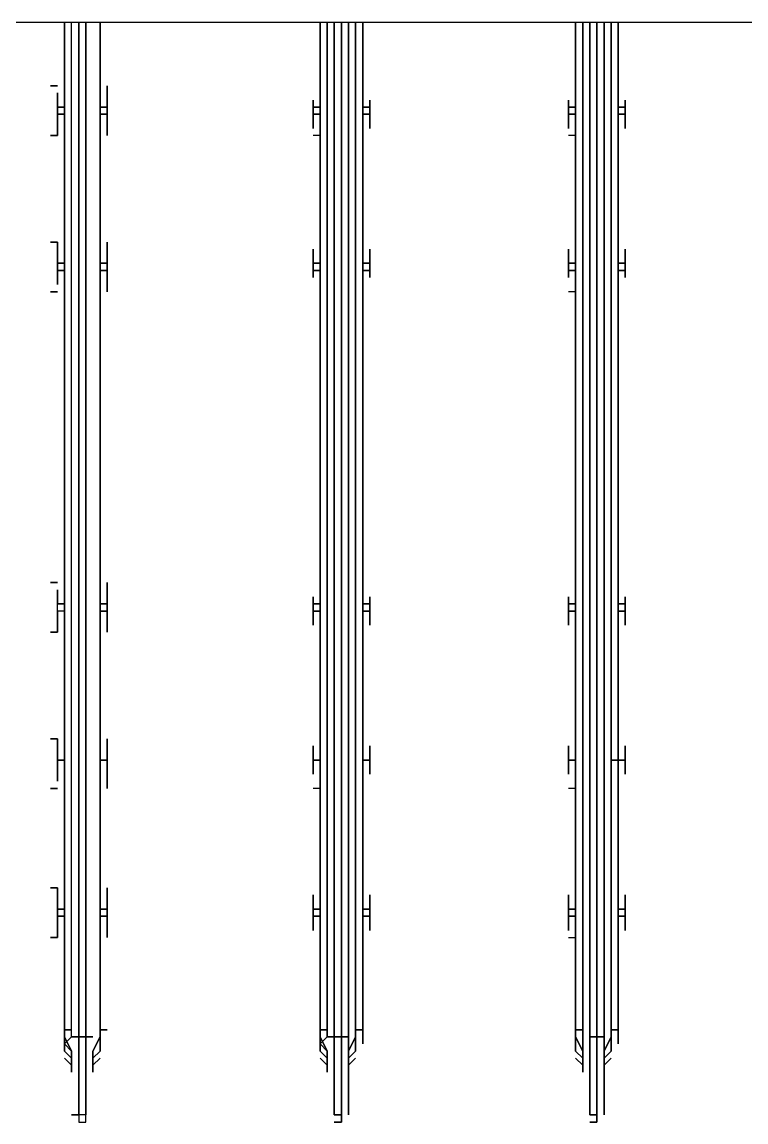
# Model space of a CAD drawing. Header units: metres. Extents: x 532315 to 532639, y 2674519 to 2674914.
# Drawn here: x 532485.1612 to 532485.3023, y 2674750.1431 to 2674750.3575 of the extents above; entities that cross this region are included whole.
import ezdxf

# ---------------------------------------------------------------- set-up
doc = ezdxf.new("R2010")
doc.units = ezdxf.units.M
doc.header["$MEASUREMENT"] = 0
doc.layers.add('IDT', color=7, linetype='Continuous')

# ---------------------------------------------------------------- blocks, each defined once
blk = doc.blocks.new('IDT')
at = {"layer": 'IDT', "color": 0, "lineweight": 25}
for p, q in [((14.04604, 9.00329), (14.04604, 9.01989)), ((14.04604, 9.01989), (14.04604, 9.00329)), ((14.04604, 9.00329), (14.04604, 9.01989)), ((14.04604, 9.01989), (14.04742, 9.01989)), ((14.04742, 9.01989), (14.04604, 9.01989)), ((14.04604, 9.01989), (14.04742, 9.01989)), ((14.04742, 9.01989), (14.04604, 9.01989)), ((14.04604, 9.01989), (14.04604, 9.00329)), ((14.04604, 9.00329), (14.04604, 9.01989)), ((14.04604, 9.01989), (14.04604, 9.00329)), ((14.04604, 9.00329), (14.04604, 9.01989)), ((14.04604, 9.01989), (14.04604, 9.00329)), ((14.09583, 9.00329), (14.09583, 9.01989)), ((14.09583, 9.01989), (14.09583, 9.00329)), ((14.09721, 9.01989), (14.09583, 9.01989)), ((14.09583, 9.01989), (14.09583, 9.00329)), ((14.09583, 9.00329), (14.09583, 9.01989)), ((14.09583, 9.01989), (14.09721, 9.01989)), ((14.14701, 9.01989), (14.14562, 9.01989)), ((14.14562, 9.01989), (14.14562, 9.00329)), ((14.14701, 9.01989), (14.14562, 9.01989)), ((14.14562, 9.01989), (14.14562, 9.00329)), ((14.14701, 9.00329), (14.14701, 9.01989)), ((14.14701, 9.00329), (14.14701, 9.01989)), ((14.04465, 9.00329), (14.04465, 9.0185)), ((14.04465, 9.0185), (14.04465, 9.00329)), ((14.04465, 9.00329), (14.04465, 9.0185)), ((14.04465, 9.0185), (14.04465, 9.00329)), ((14.04742, 9.0185), (14.04604, 9.0185)), ((14.04604, 9.0185), (14.04742, 9.0185)), ((14.04742, 9.0185), (14.04604, 9.0185)), ((14.04604, 9.0185), (14.04742, 9.0185)), ((14.04742, 9.0185), (14.04604, 9.0185)), ((14.04604, 9.0185), (14.04742, 9.0185)), ((14.04742, 9.0185), (14.04604, 9.0185)), ((14.04604, 9.0185), (14.04742, 9.0185)), ((14.04742, 9.00329), (14.04742, 9.0185)), ((14.04742, 9.0185), (14.04742, 9.00329)), ((14.04742, 9.00329), (14.04742, 9.0185)), ((14.04742, 9.0185), (14.04742, 9.00329)), ((14.09445, 9.00329), (14.09445, 9.0185)), ((14.09445, 9.0185), (14.09445, 9.00329)), ((14.09721, 9.0185), (14.09583, 9.0185)), ((14.09583, 9.0185), (14.09721, 9.0185)), ((14.09721, 9.0185), (14.09583, 9.0185)), ((14.09583, 9.0185), (14.09721, 9.0185)), ((14.09721, 9.00329), (14.09721, 9.0185)), ((14.09721, 9.0185), (14.09721, 9.00329)), ((14.14562, 9.00329), (14.14562, 9.0185)), ((14.14562, 9.0185), (14.14701, 9.0185)), ((14.14562, 9.00329), (14.14562, 9.0185)), ((14.14562, 9.0185), (14.14701, 9.0185)), ((14.14701, 9.0185), (14.14839, 9.0185)), ((14.14839, 9.0185), (14.14701, 9.0185)), ((14.14701, 9.0185), (14.14701, 9.00329)), ((14.14701, 9.0185), (14.14701, 9.00329)), ((14.04465, 9.00882), (14.04327, 9.00744)), ((14.04327, 9.00744), (14.04465, 9.00882)), ((14.04465, 9.00882), (14.04327, 9.00744)), ((14.04327, 9.00744), (14.04465, 9.00882)), ((14.04465, 9.00605), (14.04465, 9.0102)), ((14.04465, 9.0102), (14.04465, 9.00882)), ((14.04465, 9.00882), (14.04465, 9.0102)), ((14.04465, 9.0102), (14.04465, 9.00605)), ((14.04465, 9.00605), (14.04465, 9.0102)), ((14.04465, 9.0102), (14.04465, 9.00882)), ((14.04465, 9.00882), (14.04465, 9.0102)), ((14.04465, 9.0102), (14.04465, 9.00605)), ((14.0488, 9.00882), (14.0488, 9.0102)), ((14.0488, 9.0102), (14.0488, 9.00605)), ((14.0488, 9.00605), (14.0488, 9.0102)), ((14.0488, 9.0102), (14.0488, 9.00882)), ((14.0488, 9.00882), (14.0488, 9.0102)), ((14.0488, 9.0102), (14.0488, 9.00605)), ((14.0488, 9.00605), (14.0488, 9.0102)), ((14.0488, 9.0102), (14.0488, 9.00882)), ((14.05018, 9.00744), (14.0488, 9.00882)), ((14.0488, 9.00882), (14.05018, 9.00744)), ((14.05018, 9.00744), (14.0488, 9.00882)), ((14.0488, 9.00882), (14.05018, 9.00744)), ((14.09445, 9.00882), (14.09306, 9.00744)), ((14.09306, 9.00744), (14.09445, 9.00882)), ((14.09445, 9.00605), (14.09445, 9.0102)), ((14.09445, 9.0102), (14.09445, 9.00882)), ((14.09445, 9.00882), (14.09445, 9.0102)), ((14.09445, 9.0102), (14.09445, 9.00605)), ((14.0986, 9.00882), (14.0986, 9.0102)), ((14.0986, 9.0102), (14.0986, 9.00605)), ((14.0986, 9.00605), (14.0986, 9.0102)), ((14.0986, 9.0102), (14.0986, 9.00882)), ((14.09998, 9.00744), (14.0986, 9.00882)), ((14.0986, 9.00882), (14.09998, 9.00744)), ((14.14424, 9.00882), (14.14286, 9.00744)), ((14.14286, 9.00744), (14.14424, 9.00882)), ((14.14424, 9.00605), (14.14424, 9.0102)), ((14.14424, 9.0102), (14.14424, 9.00882)), ((14.14424, 9.00882), (14.14424, 9.0102)), ((14.14424, 9.0102), (14.14424, 9.00605)), ((14.14839, 9.00882), (14.14839, 9.0102)), ((14.14839, 9.0102), (14.14839, 9.00605)), ((14.14839, 9.00605), (14.14839, 9.0102)), ((14.14839, 9.0102), (14.14839, 9.00882)), ((14.14977, 9.00744), (14.14839, 9.00882)), ((14.14839, 9.00882), (14.14977, 9.00744)), ((14.04327, 9.00605), (14.04465, 9.00744)), ((14.04465, 9.00744), (14.04327, 9.00605)), ((14.04327, 9.00605), (14.04465, 9.00744)), ((14.04465, 9.00744), (14.04327, 9.00605)), ((14.05018, 9.00605), (14.0488, 9.00744)), ((14.0488, 9.00744), (14.05018, 9.00605)), ((14.05018, 9.00605), (14.0488, 9.00744)), ((14.05018, 9.00605), (14.0488, 9.00744)), ((14.09306, 9.00605), (14.09445, 9.00744)), ((14.09445, 9.00744), (14.09306, 9.00605)), ((14.09998, 9.00605), (14.0986, 9.00744)), ((14.0986, 9.00744), (14.09998, 9.00605)), ((14.14286, 9.00605), (14.14424, 9.00744)), ((14.14424, 9.00744), (14.14286, 9.00605)), ((14.14977, 9.00605), (14.14839, 9.00744)), ((14.14839, 9.00744), (14.14977, 9.00605)), ((14.04189, 9.00191), (14.04189, 9.00467)), ((14.04189, 9.00467), (14.04189, 9.00191)), ((14.04189, 9.00191), (14.04189, 9.00467)), ((14.04189, 9.00467), (14.04189, 9.00191)), ((14.04327, 9.00329), (14.04327, 9.00605)), ((14.04327, 9.00605), (14.04327, 9.00329)), ((14.04327, 9.00329), (14.04465, 9.00605)), ((14.04465, 9.00605), (14.04327, 9.00329)), ((14.04327, 9.00467), (14.04327, 9.00605)), ((14.04327, 9.00605), (14.04327, 9.00467)), ((14.04327, 9.00329), (14.04327, 9.00605)), ((14.04327, 9.00605), (14.04327, 9.00329)), ((14.04327, 9.00329), (14.04465, 9.00605)), ((14.04465, 9.00605), (14.04327, 9.00329)), ((14.04327, 9.00467), (14.04327, 9.00605)), ((14.04327, 9.00605), (14.04327, 9.00467)), ((14.0488, 9.00605), (14.05018, 9.00329)), ((14.05018, 9.00329), (14.0488, 9.00605)), ((14.0488, 9.00329), (14.0488, 9.00605)), ((14.0488, 9.00605), (14.0488, 9.00329)), ((14.0488, 9.00605), (14.05018, 9.00329)), ((14.05018, 9.00329), (14.0488, 9.00605)), ((14.0488, 9.00329), (14.0488, 9.00605)), ((14.0488, 9.00605), (14.0488, 9.00329)), ((14.05018, 9.00467), (14.05018, 9.00605)), ((14.05018, 9.00605), (14.05018, 9.00467)), ((14.05018, 9.00467), (14.05018, 9.00605)), ((14.05018, 9.00467), (14.05018, 9.00605)), ((14.05018, 9.00467), (14.05018, 9.00191)), ((14.05018, 9.00191), (14.05018, 9.00467)), ((14.05018, 9.00191), (14.05018, 9.00467)), ((14.05018, 9.00191), (14.05018, 9.00467)), ((14.09168, 9.00191), (14.09168, 9.00467)), ((14.09168, 9.00467), (14.09168, 9.00191)), ((14.09306, 9.00329), (14.09306, 9.00605)), ((14.09306, 9.00605), (14.09306, 9.00329)), ((14.09306, 9.00329), (14.09445, 9.00605)), ((14.09445, 9.00605), (14.09306, 9.00329)), ((14.09306, 9.00467), (14.09306, 9.00605)), ((14.09306, 9.00605), (14.09306, 9.00467)), ((14.09998, 9.00467), (14.0986, 9.00605)), ((14.0986, 9.00605), (14.09998, 9.00467)), ((14.0986, 9.00605), (14.09998, 9.00329)), ((14.09998, 9.00329), (14.0986, 9.00605)), ((14.0986, 9.00329), (14.09998, 9.00467)), ((14.09998, 9.00467), (14.0986, 9.00329)), ((14.09998, 9.00467), (14.09998, 9.00605)), ((14.09998, 9.00605), (14.09998, 9.00467)), ((14.09998, 9.00467), (14.09998, 9.00191)), ((14.09998, 9.00191), (14.09998, 9.00467)), ((14.14286, 9.00329), (14.14286, 9.00605)), ((14.14286, 9.00605), (14.14286, 9.00329)), ((14.14286, 9.00329), (14.14424, 9.00605)), ((14.14424, 9.00605), (14.14286, 9.00329)), ((14.14286, 9.00467), (14.14286, 9.00605)), ((14.14286, 9.00605), (14.14286, 9.00467)), ((14.14286, 9.00467), (14.14286, 9.00191)), ((14.14286, 9.00191), (14.14286, 9.00467)), ((14.14839, 9.00605), (14.14977, 9.00329)), ((14.14977, 9.00329), (14.14839, 9.00605)), ((14.14839, 9.00605), (14.14977, 9.00467)), ((14.14839, 9.00605), (14.14977, 9.00467)), ((14.14977, 9.00467), (14.14839, 9.00329)), ((14.14977, 9.00467), (14.14839, 9.00329)), ((14.14977, 9.00467), (14.14977, 9.00605)), ((14.14977, 9.00605), (14.14977, 9.00467)), ((14.14977, 9.00467), (14.14977, 9.00191)), ((14.14977, 9.00191), (14.14977, 9.00467)), ((14.04327, 8.8055), (14.04327, 9.00329)), ((14.04327, 9.00329), (14.04327, 8.8055)), ((14.04327, 8.8055), (14.04327, 9.00329)), ((14.04327, 9.00329), (14.04327, 8.8055)), ((14.04604, 9.00329), (14.04465, 9.00329)), ((14.04465, 9.00329), (14.04465, 8.8055)), ((14.04465, 8.8055), (14.04465, 9.00329)), ((14.04465, 9.00329), (14.04604, 9.00329)), ((14.04604, 9.00329), (14.04465, 9.00329)), ((14.04465, 9.00329), (14.04465, 8.8055)), ((14.04465, 8.8055), (14.04465, 9.00329)), ((14.04465, 9.00329), (14.04604, 9.00329)), ((14.04742, 9.00329), (14.04604, 9.00329)), ((14.04604, 9.00329), (14.04604, 8.8055)), ((14.04604, 8.8055), (14.04604, 9.00329)), ((14.04604, 9.00329), (14.04604, 8.8055)), ((14.04604, 8.8055), (14.04604, 9.00329)), ((14.04604, 9.00329), (14.04604, 8.8055)), ((14.04604, 8.8055), (14.04604, 9.00329)), ((14.04604, 9.00329), (14.04742, 9.00329)), ((14.04604, 9.00329), (14.04742, 9.00329)), ((14.04742, 9.00329), (14.04604, 9.00329)), ((14.04604, 9.00329), (14.04742, 9.00329)), ((14.04742, 9.00329), (14.04604, 9.00329)), ((14.04742, 9.00329), (14.04604, 9.00329)), ((14.04604, 9.00329), (14.04742, 9.00329)), ((14.04604, 8.8055), (14.04604, 9.00329)), ((14.04604, 9.00329), (14.04604, 8.8055)), ((14.04742, 9.00329), (14.04742, 8.8055)), ((14.04742, 8.8055), (14.04742, 9.00329)), ((14.04742, 8.8055), (14.04742, 9.00329)), ((14.04742, 9.00329), (14.04742, 8.8055)), ((14.0488, 8.8055), (14.0488, 9.00329)), ((14.0488, 9.00329), (14.0488, 8.8055)), ((14.0488, 9.00329), (14.0488, 8.8055)), ((14.0488, 9.00329), (14.0488, 8.8055)), ((14.09306, 8.8055), (14.09306, 9.00329)), ((14.09306, 9.00329), (14.09306, 8.8055)), ((14.09445, 9.00329), (14.09583, 9.00329)), ((14.09583, 9.00329), (14.09445, 9.00329)), ((14.09445, 9.00329), (14.09445, 8.8055)), ((14.09445, 8.8055), (14.09445, 9.00329)), ((14.09583, 9.00329), (14.09721, 9.00329)), ((14.09721, 9.00329), (14.09583, 9.00329)), ((14.09583, 8.8055), (14.09583, 9.00329)), ((14.09583, 9.00329), (14.09583, 8.8055)), ((14.09583, 8.8055), (14.09583, 9.00329)), ((14.09583, 9.00329), (14.09583, 8.8055)), ((14.09721, 8.8055), (14.09721, 9.00329)), ((14.09721, 9.00329), (14.0986, 9.00329)), ((14.0986, 9.00329), (14.09721, 9.00329)), ((14.09721, 9.00329), (14.09721, 8.8055)), ((14.0986, 9.00329), (14.0986, 8.8055)), ((14.0986, 8.8055), (14.0986, 9.00329)), ((14.14286, 8.8055), (14.14286, 9.00329)), ((14.14286, 9.00329), (14.14286, 8.8055)), ((14.14424, 9.00329), (14.14562, 9.00329)), ((14.14562, 9.00329), (14.14424, 9.00329)), ((14.14562, 9.00329), (14.14562, 8.8055)), ((14.14562, 8.8055), (14.14562, 9.00329)), ((14.14701, 9.00329), (14.14562, 9.00329)), ((14.14562, 9.00329), (14.14562, 8.8055)), ((14.14562, 8.8055), (14.14562, 9.00329)), ((14.14562, 9.00329), (14.14701, 9.00329)), ((14.14701, 9.00329), (14.14839, 9.00329)), ((14.14839, 9.00329), (14.14701, 9.00329)), ((14.14701, 9.00329), (14.14701, 8.8055)), ((14.14701, 8.8055), (14.14701, 9.00329)), ((14.14701, 9.00329), (14.14701, 8.8055)), ((14.14701, 8.8055), (14.14701, 9.00329)), ((14.14839, 9.00329), (14.14839, 8.8055)), ((14.14839, 9.00329), (14.14839, 8.8055)), ((14.04189, 9.00191), (14.04327, 9.00191)), ((14.04327, 9.00191), (14.04189, 9.00191)), ((14.04189, 9.00191), (14.04189, 8.8055)), ((14.04189, 8.8055), (14.04189, 9.00191)), ((14.04189, 9.00191), (14.04327, 9.00191)), ((14.04327, 9.00191), (14.04189, 9.00191)), ((14.04189, 9.00191), (14.04189, 8.8055)), ((14.04189, 8.8055), (14.04189, 9.00191)), ((14.05018, 9.00191), (14.0488, 9.00191)), ((14.0488, 9.00191), (14.05018, 9.00191)), ((14.05018, 9.00191), (14.0488, 9.00191)), ((14.05018, 9.00191), (14.0488, 9.00191)), ((14.05018, 9.00191), (14.05018, 8.8055)), ((14.05018, 8.8055), (14.05018, 9.00191)), ((14.05018, 8.8055), (14.05018, 9.00191)), ((14.05018, 8.8055), (14.05018, 9.00191)), ((14.09168, 9.00191), (14.09168, 8.8055)), ((14.09168, 8.8055), (14.09168, 9.00191)), ((14.09168, 9.00191), (14.09306, 9.00191)), ((14.09306, 9.00191), (14.09168, 9.00191)), ((14.09998, 9.00191), (14.0986, 9.00191)), ((14.0986, 9.00191), (14.09998, 9.00191)), ((14.09998, 9.00191), (14.09998, 8.8055)), ((14.09998, 8.8055), (14.09998, 9.00191)), ((14.14147, 9.00191), (14.14286, 9.00191)), ((14.14286, 9.00191), (14.14147, 9.00191)), ((14.14286, 9.00191), (14.14286, 8.8055)), ((14.14286, 8.8055), (14.14286, 9.00191)), ((14.14977, 9.00191), (14.14839, 9.00191)), ((14.14839, 9.00191), (14.14977, 9.00191)), ((14.14977, 9.00191), (14.14977, 8.8055)), ((14.14977, 8.8055), (14.14977, 9.00191)), ((14.04189, 8.98392), (14.04189, 8.97977)), ((14.04189, 8.97977), (14.04189, 8.98392)), ((14.04189, 8.98392), (14.04189, 8.98254)), ((14.04189, 8.98254), (14.04189, 8.98392)), ((14.04189, 8.98392), (14.04189, 8.97977)), ((14.04189, 8.97839), (14.04189, 8.98392)), ((14.04189, 8.98392), (14.04189, 8.98254)), ((14.04189, 8.98254), (14.04189, 8.98392)), ((14.05157, 8.98392), (14.05018, 8.98392)), ((14.05018, 8.98392), (14.05018, 8.97977)), ((14.05018, 8.97839), (14.05018, 8.98392)), ((14.05018, 8.98392), (14.05018, 8.98254)), ((14.05018, 8.98254), (14.05018, 8.98392)), ((14.05018, 8.98392), (14.05018, 8.97839)), ((14.05018, 8.97977), (14.05018, 8.98392)), ((14.05018, 8.98392), (14.05018, 8.98254)), ((14.05018, 8.98254), (14.05018, 8.98392)), ((14.09168, 8.98392), (14.09168, 8.97977)), ((14.09168, 8.97977), (14.09168, 8.98392)), ((14.09168, 8.98392), (14.09168, 8.98254)), ((14.09168, 8.98254), (14.09168, 8.98392)), ((14.09998, 8.98392), (14.09998, 8.97977)), ((14.09998, 8.97839), (14.09998, 8.98392)), ((14.09998, 8.98392), (14.09998, 8.98254)), ((14.09998, 8.98254), (14.09998, 8.98392)), ((14.14147, 8.98392), (14.14147, 8.97977)), ((14.14147, 8.98254), (14.14147, 8.98392)), ((14.14147, 8.98392), (14.14147, 8.97977)), ((14.14147, 8.98254), (14.14147, 8.98392)), ((14.14977, 8.97839), (14.14977, 8.98392)), ((14.14977, 8.98392), (14.14977, 8.97977)), ((14.15115, 8.98254), (14.15115, 8.98392)), ((14.15115, 8.98392), (14.15254, 8.98392)), ((14.15254, 8.98392), (14.15115, 8.98392)), ((14.15115, 8.98392), (14.15115, 8.98254)), ((14.0405, 8.98254), (14.0405, 8.97977)), ((14.0405, 8.97977), (14.0405, 8.98254)), ((14.0405, 8.98254), (14.0405, 8.97977)), ((14.0405, 8.97977), (14.0405, 8.98254)), ((14.05157, 8.97977), (14.05157, 8.98254)), ((14.05157, 8.98254), (14.05157, 8.97977)), ((14.05157, 8.98254), (14.05157, 8.97977)), ((14.05157, 8.97977), (14.05157, 8.98254)), ((14.0903, 8.98254), (14.0903, 8.97977)), ((14.0903, 8.97977), (14.0903, 8.98254)), ((14.10136, 8.97977), (14.10136, 8.98254)), ((14.10136, 8.98254), (14.10136, 8.97977)), ((14.14147, 8.97977), (14.14147, 8.98254)), ((14.14147, 8.97977), (14.14147, 8.98254)), ((14.15115, 8.97977), (14.15115, 8.98254)), ((14.15115, 8.98254), (14.15115, 8.97977)), ((14.04189, 8.97977), (14.0405, 8.97977)), ((14.0405, 8.97977), (14.0405, 8.97839)), ((14.0405, 8.97839), (14.0405, 8.97977)), ((14.0405, 8.97977), (14.04189, 8.97977)), ((14.04189, 8.97977), (14.0405, 8.97977)), ((14.0405, 8.97977), (14.0405, 8.97839)), ((14.0405, 8.97839), (14.0405, 8.97977)), ((14.0405, 8.97977), (14.04189, 8.97977)), ((14.04189, 8.97977), (14.04189, 8.97839)), ((14.04189, 8.97839), (14.04189, 8.97977)), ((14.04189, 8.97977), (14.04189, 8.97839)), ((14.05018, 8.97977), (14.05157, 8.97977)), ((14.05018, 8.97839), (14.05018, 8.97977)), ((14.05157, 8.97977), (14.05018, 8.97977)), ((14.05018, 8.97977), (14.05018, 8.97839)), ((14.05157, 8.97977), (14.05018, 8.97977)), ((14.05157, 8.97977), (14.05018, 8.97977)), ((14.05157, 8.97977), (14.05157, 8.97839)), ((14.05157, 8.97839), (14.05157, 8.97977)), ((14.05157, 8.97839), (14.05157, 8.97977)), ((14.05157, 8.97839), (14.05157, 8.97977)), ((14.09168, 8.97977), (14.0903, 8.97977)), ((14.0903, 8.97977), (14.0903, 8.97839)), ((14.0903, 8.97839), (14.0903, 8.97977)), ((14.0903, 8.97977), (14.09168, 8.97977)), ((14.09168, 8.97977), (14.09168, 8.97839)), ((14.09168, 8.97839), (14.09168, 8.97977)), ((14.09998, 8.97977), (14.10136, 8.97977)), ((14.10136, 8.97977), (14.09998, 8.97977)), ((14.09998, 8.97977), (14.09998, 8.97839)), ((14.10136, 8.97977), (14.10136, 8.97839)), ((14.10136, 8.97839), (14.10136, 8.97977)), ((14.14286, 8.97977), (14.14147, 8.97977)), ((14.14147, 8.97977), (14.14147, 8.97839)), ((14.14147, 8.97839), (14.14147, 8.97977)), ((14.14147, 8.97977), (14.14147, 8.97839)), ((14.14147, 8.97839), (14.14147, 8.97977)), ((14.14147, 8.97977), (14.14286, 8.97977)), ((14.14286, 8.97977), (14.14147, 8.97977)), ((14.14977, 8.97977), (14.15115, 8.97977)), ((14.14977, 8.97977), (14.14977, 8.97839)), ((14.15115, 8.97977), (14.14977, 8.97977)), ((14.15115, 8.97977), (14.15115, 8.97839)), ((14.15115, 8.97839), (14.15115, 8.97977)), ((14.04189, 8.97839), (14.0405, 8.97839)), ((14.0405, 8.97839), (14.0405, 8.97563)), ((14.0405, 8.97563), (14.0405, 8.97839)), ((14.0405, 8.97839), (14.04189, 8.97839)), ((14.04189, 8.97839), (14.0405, 8.97839)), ((14.0405, 8.97839), (14.0405, 8.97563)), ((14.0405, 8.97563), (14.0405, 8.97839)), ((14.0405, 8.97839), (14.04189, 8.97839)), ((14.04189, 8.97839), (14.04189, 8.97424)), ((14.04189, 8.97424), (14.04189, 8.97839)), ((14.04189, 8.97424), (14.04189, 8.97839)), ((14.04189, 8.97839), (14.04189, 8.97424)), ((14.05157, 8.97839), (14.05018, 8.97839)), ((14.05018, 8.97839), (14.05157, 8.97839)), ((14.05157, 8.97839), (14.05018, 8.97839)), ((14.05018, 8.97839), (14.05157, 8.97839)), ((14.05157, 8.97839), (14.05018, 8.97839)), ((14.05018, 8.97839), (14.05018, 8.97424)), ((14.05018, 8.97424), (14.05018, 8.97839)), ((14.05018, 8.97424), (14.05018, 8.97839)), ((14.05018, 8.97839), (14.05157, 8.97839)), ((14.05018, 8.97839), (14.05018, 8.97424)), ((14.05157, 8.97839), (14.05157, 8.97563)), ((14.05157, 8.97563), (14.05157, 8.97839)), ((14.05157, 8.97839), (14.05157, 8.97563)), ((14.05157, 8.97563), (14.05157, 8.97839)), ((14.09168, 8.97839), (14.0903, 8.97839)), ((14.0903, 8.97839), (14.0903, 8.97563)), ((14.0903, 8.97563), (14.0903, 8.97839)), ((14.0903, 8.97839), (14.09168, 8.97839)), ((14.09168, 8.97424), (14.09168, 8.97839)), ((14.09168, 8.97839), (14.09168, 8.97424)), ((14.10136, 8.97839), (14.09998, 8.97839)), ((14.10136, 8.97839), (14.09998, 8.97839)), ((14.09998, 8.97839), (14.10136, 8.97839)), ((14.09998, 8.97839), (14.09998, 8.97424)), ((14.09998, 8.97424), (14.09998, 8.97839)), ((14.10136, 8.97839), (14.10136, 8.97563)), ((14.10136, 8.97563), (14.10136, 8.97839)), ((14.14147, 8.97424), (14.14147, 8.97839)), ((14.14147, 8.97839), (14.14286, 8.97839)), ((14.14286, 8.97839), (14.14147, 8.97839)), ((14.14147, 8.97839), (14.14147, 8.97424)), ((14.14147, 8.97839), (14.14147, 8.97563)), ((14.14147, 8.97563), (14.14147, 8.97839)), ((14.14977, 8.97839), (14.15115, 8.97839)), ((14.15115, 8.97839), (14.14977, 8.97839)), ((14.14977, 8.97839), (14.14977, 8.97424)), ((14.14977, 8.97424), (14.14977, 8.97839)), ((14.14977, 8.97839), (14.15115, 8.97839)), ((14.15115, 8.97839), (14.15115, 8.97563)), ((14.15115, 8.97563), (14.15115, 8.97839)), ((14.04189, 8.97424), (14.04189, 8.97563)), ((14.04189, 8.97563), (14.04189, 8.97424)), ((14.04189, 8.97424), (14.04189, 8.97563)), ((14.04189, 8.97563), (14.04189, 8.97424)), ((14.05018, 8.97424), (14.05018, 8.97563)), ((14.05018, 8.97563), (14.05018, 8.97424)), ((14.05018, 8.97424), (14.05018, 8.97563)), ((14.05018, 8.97563), (14.05018, 8.97424)), ((14.09168, 8.97424), (14.09168, 8.97563)), ((14.09168, 8.97563), (14.09168, 8.97424)), ((14.09998, 8.97424), (14.09998, 8.97563)), ((14.09998, 8.97563), (14.09998, 8.97424)), ((14.14147, 8.97424), (14.14147, 8.97563)), ((14.14147, 8.97563), (14.14147, 8.97424)), ((14.15115, 8.97563), (14.15115, 8.97424)), ((14.15115, 8.97424), (14.15115, 8.97563)), ((14.15115, 8.97424), (14.15254, 8.97424)), ((14.15254, 8.97424), (14.15115, 8.97424)), ((14.04189, 8.94935), (14.04189, 8.95488)), ((14.04189, 8.95488), (14.04189, 8.94935)), ((14.04189, 8.9452), (14.04189, 8.95488)), ((14.04189, 8.94935), (14.04189, 8.95488)), ((14.04189, 8.95211), (14.04189, 8.95349)), ((14.04189, 8.95349), (14.04189, 8.95211)), ((14.04189, 8.95211), (14.04189, 8.95349)), ((14.04189, 8.95349), (14.04189, 8.95211)), ((14.05018, 8.94935), (14.05018, 8.95488)), ((14.05018, 8.95488), (14.05018, 8.94935)), ((14.05018, 8.94935), (14.05018, 8.95488)), ((14.05018, 8.95488), (14.05018, 8.94935)), ((14.05018, 8.95488), (14.05157, 8.95488)), ((14.05018, 8.95349), (14.05018, 8.95211)), ((14.05018, 8.95211), (14.05018, 8.95349)), ((14.05018, 8.95349), (14.05018, 8.95211)), ((14.05018, 8.95211), (14.05018, 8.95349)), ((14.09168, 8.95488), (14.09168, 8.94935)), ((14.09168, 8.94935), (14.09168, 8.95488)), ((14.09168, 8.95211), (14.09168, 8.95349)), ((14.09168, 8.95349), (14.09168, 8.95211)), ((14.09998, 8.94935), (14.09998, 8.95488)), ((14.09998, 8.95488), (14.09998, 8.94935)), ((14.09998, 8.95488), (14.10136, 8.95488)), ((14.09998, 8.95349), (14.09998, 8.95211)), ((14.09998, 8.95211), (14.09998, 8.95349)), ((14.14147, 8.94935), (14.14147, 8.95488)), ((14.14147, 8.95488), (14.14147, 8.94935)), ((14.14147, 8.95211), (14.14147, 8.95349)), ((14.14147, 8.95349), (14.14147, 8.95211)), ((14.14977, 8.94935), (14.14977, 8.95488)), ((14.14977, 8.95488), (14.14977, 8.94935)), ((14.15254, 8.95488), (14.15115, 8.95488)), ((14.15115, 8.95488), (14.15254, 8.95488)), ((14.15115, 8.95211), (14.15115, 8.95349)), ((14.15115, 8.95349), (14.15115, 8.95211)), ((14.0405, 8.95211), (14.0405, 8.94935)), ((14.0405, 8.94935), (14.0405, 8.95211)), ((14.0405, 8.94935), (14.0405, 8.95211)), ((14.0405, 8.95211), (14.0405, 8.94935)), ((14.05157, 8.94935), (14.05157, 8.95211)), ((14.05157, 8.95211), (14.05157, 8.94935)), ((14.05157, 8.95211), (14.05157, 8.94935)), ((14.05157, 8.94935), (14.05157, 8.95211)), ((14.0903, 8.95211), (14.0903, 8.94935)), ((14.0903, 8.94935), (14.0903, 8.95211)), ((14.10136, 8.94935), (14.10136, 8.95211)), ((14.10136, 8.95211), (14.10136, 8.94935)), ((14.14147, 8.94935), (14.14147, 8.95211)), ((14.14147, 8.95211), (14.14147, 8.94935)), ((14.15115, 8.94935), (14.15115, 8.95211)), ((14.15115, 8.95211), (14.15115, 8.94935)), ((14.0405, 8.94658), (14.0405, 8.94935)), ((14.0405, 8.94935), (14.04189, 8.94935)), ((14.0405, 8.94935), (14.04189, 8.94935)), ((14.04189, 8.94935), (14.0405, 8.94935)), ((14.0405, 8.94935), (14.0405, 8.94658)), ((14.0405, 8.94658), (14.0405, 8.94935)), ((14.0405, 8.94935), (14.04189, 8.94935)), ((14.04189, 8.94935), (14.0405, 8.94935)), ((14.0405, 8.94658), (14.0405, 8.94935)), ((14.0405, 8.94935), (14.04189, 8.94935)), ((14.04189, 8.94935), (14.0405, 8.94935)), ((14.0405, 8.94935), (14.04189, 8.94935)), ((14.04189, 8.94935), (14.04327, 8.94935)), ((14.04327, 8.94935), (14.04189, 8.94935)), ((14.04189, 8.94935), (14.04189, 8.9452)), ((14.04189, 8.9452), (14.04189, 8.94935)), ((14.04189, 8.9452), (14.04189, 8.94935)), ((14.05018, 8.9452), (14.05018, 8.94935)), ((14.05018, 8.94935), (14.05157, 8.94935)), ((14.05157, 8.94935), (14.05018, 8.94935)), ((14.05018, 8.94935), (14.05157, 8.94935)), ((14.05157, 8.94935), (14.05018, 8.94935)), ((14.05018, 8.94935), (14.05157, 8.94935)), ((14.05157, 8.94935), (14.05018, 8.94935)), ((14.05018, 8.94935), (14.05018, 8.9452)), ((14.05018, 8.9452), (14.05018, 8.94935)), ((14.05018, 8.94935), (14.05157, 8.94935)), ((14.05157, 8.94935), (14.05018, 8.94935)), ((14.05018, 8.94935), (14.05018, 8.9452)), ((14.05157, 8.94935), (14.05018, 8.94935)), ((14.05018, 8.94935), (14.05157, 8.94935)), ((14.05157, 8.94935), (14.05018, 8.94935)), ((14.05018, 8.94935), (14.05157, 8.94935)), ((14.05018, 8.94935), (14.05157, 8.94935)), ((14.05157, 8.94935), (14.05018, 8.94935)), ((14.05157, 8.94935), (14.05157, 8.94658)), ((14.05157, 8.94658), (14.05157, 8.94935)), ((14.05157, 8.94935), (14.05157, 8.94658)), ((14.05157, 8.94658), (14.05157, 8.94935)), ((14.0903, 8.94935), (14.09168, 8.94935)), ((14.09168, 8.94935), (14.0903, 8.94935)), ((14.0903, 8.94935), (14.0903, 8.94658)), ((14.0903, 8.94658), (14.0903, 8.94935)), ((14.0903, 8.94935), (14.09168, 8.94935)), ((14.09168, 8.94935), (14.0903, 8.94935)), ((14.09168, 8.94935), (14.09168, 8.9452)), ((14.09168, 8.9452), (14.09168, 8.94935)), ((14.09998, 8.94935), (14.09998, 8.9452)), ((14.09998, 8.9452), (14.09998, 8.94935)), ((14.09998, 8.94935), (14.10136, 8.94935)), ((14.10136, 8.94935), (14.09998, 8.94935)), ((14.09998, 8.94935), (14.10136, 8.94935)), ((14.10136, 8.94935), (14.09998, 8.94935)), ((14.09998, 8.94935), (14.10136, 8.94935)), ((14.09998, 8.94935), (14.10136, 8.94935)), ((14.10136, 8.94935), (14.09998, 8.94935)), ((14.10136, 8.94935), (14.10136, 8.94658)), ((14.10136, 8.94658), (14.10136, 8.94935)), ((14.14147, 8.94935), (14.14147, 8.94658)), ((14.14147, 8.9452), (14.14147, 8.94935)), ((14.14147, 8.94935), (14.14286, 8.94935)), ((14.14286, 8.94935), (14.14147, 8.94935)), ((14.14147, 8.94935), (14.14147, 8.94658)), ((14.14147, 8.9452), (14.14147, 8.94935)), ((14.14147, 8.94935), (14.14286, 8.94935)), ((14.14286, 8.94935), (14.14147, 8.94935)), ((14.14286, 8.94935), (14.14147, 8.94935)), ((14.14977, 8.94935), (14.15115, 8.94935)), ((14.15115, 8.94935), (14.14977, 8.94935)), ((14.14977, 8.94935), (14.14977, 8.9452)), ((14.14977, 8.9452), (14.14977, 8.94935)), ((14.14977, 8.94935), (14.15115, 8.94935)), ((14.15115, 8.94935), (14.14977, 8.94935)), ((14.14977, 8.94935), (14.15115, 8.94935)), ((14.14977, 8.94935), (14.15115, 8.94935)), ((14.15115, 8.94935), (14.14977, 8.94935)), ((14.15115, 8.94935), (14.15115, 8.94658)), ((14.15115, 8.94658), (14.15115, 8.94935)), ((14.04189, 8.94658), (14.04189, 8.9452)), ((14.04189, 8.94658), (14.04189, 8.9452)), ((14.04189, 8.94658), (14.04189, 8.9452)), ((14.04189, 8.94658), (14.04189, 8.9452)), ((14.05018, 8.94658), (14.05018, 8.9452)), ((14.05018, 8.9452), (14.05018, 8.94658)), ((14.05018, 8.94658), (14.05018, 8.9452)), ((14.05018, 8.9452), (14.05018, 8.94658)), ((14.09168, 8.9452), (14.09168, 8.94658)), ((14.09168, 8.94658), (14.09168, 8.9452)), ((14.09998, 8.9452), (14.09998, 8.94658)), ((14.09998, 8.94658), (14.09998, 8.9452)), ((14.14147, 8.94658), (14.14147, 8.9452)), ((14.14147, 8.94658), (14.14147, 8.9452)), ((14.15115, 8.94658), (14.15115, 8.9452)), ((14.15115, 8.9452), (14.15115, 8.94658)), ((14.15115, 8.9452), (14.15254, 8.9452)), ((14.15254, 8.9452), (14.15115, 8.9452)), ((14.0405, 8.9203), (14.0405, 8.92307)), ((14.0405, 8.92307), (14.0405, 8.9203)), ((14.0405, 8.9203), (14.0405, 8.92307)), ((14.0405, 8.92307), (14.0405, 8.9203)), ((14.04189, 8.92445), (14.04189, 8.9203)), ((14.04189, 8.9203), (14.04189, 8.92445)), ((14.04189, 8.9203), (14.04189, 8.92445)), ((14.04189, 8.92445), (14.04189, 8.92307)), ((14.04189, 8.92307), (14.04189, 8.92445)), ((14.04189, 8.92445), (14.04189, 8.92307)), ((14.04189, 8.92307), (14.04189, 8.92445)), ((14.04189, 8.92445), (14.04189, 8.9203)), ((14.05018, 8.92445), (14.05018, 8.92307)), ((14.05018, 8.92307), (14.05018, 8.92445)), ((14.05018, 8.9203), (14.05018, 8.92445)), ((14.05018, 8.92445), (14.05018, 8.9203)), ((14.05018, 8.9203), (14.05018, 8.92445)), ((14.05018, 8.92445), (14.05018, 8.9203)), ((14.05018, 8.92307), (14.05018, 8.92445)), ((14.05018, 8.92307), (14.05018, 8.92445)), ((14.05157, 8.9203), (14.05157, 8.92307)), ((14.05157, 8.92307), (14.05157, 8.9203)), ((14.05157, 8.9203), (14.05157, 8.92307)), ((14.05157, 8.92307), (14.05157, 8.9203)), ((14.0903, 8.9203), (14.0903, 8.92307)), ((14.0903, 8.92307), (14.0903, 8.9203)), ((14.09168, 8.92307), (14.09168, 8.92445)), ((14.09168, 8.92445), (14.09168, 8.92307)), ((14.09168, 8.9203), (14.09168, 8.92445)), ((14.09168, 8.92445), (14.09168, 8.9203)), ((14.09998, 8.92445), (14.09998, 8.92307)), ((14.09998, 8.92307), (14.09998, 8.92445)), ((14.09998, 8.9203), (14.09998, 8.92445)), ((14.09998, 8.92445), (14.09998, 8.9203)), ((14.10136, 8.9203), (14.10136, 8.92307)), ((14.10136, 8.92307), (14.10136, 8.9203)), ((14.14147, 8.92307), (14.14147, 8.92445)), ((14.14147, 8.92445), (14.14147, 8.9203)), ((14.14147, 8.9203), (14.14147, 8.92445)), ((14.14147, 8.92445), (14.14147, 8.92307)), ((14.14147, 8.9203), (14.14147, 8.92307)), ((14.14147, 8.92307), (14.14147, 8.91892)), ((14.14977, 8.9203), (14.14977, 8.92445)), ((14.14977, 8.92445), (14.14977, 8.9203)), ((14.15115, 8.92307), (14.15115, 8.92445)), ((14.15115, 8.92445), (14.15254, 8.92445)), ((14.15254, 8.92445), (14.15115, 8.92445)), ((14.15115, 8.92445), (14.15115, 8.92307)), ((14.15115, 8.9203), (14.15115, 8.92307)), ((14.15115, 8.92307), (14.15115, 8.9203)), ((14.04189, 8.9203), (14.0405, 8.9203)), ((14.0405, 8.9203), (14.0405, 8.91892)), ((14.0405, 8.91892), (14.0405, 8.9203)), ((14.0405, 8.9203), (14.0405, 8.91892)), ((14.0405, 8.91892), (14.0405, 8.9203)), ((14.0405, 8.9203), (14.04189, 8.9203)), ((14.0405, 8.9203), (14.04189, 8.9203)), ((14.04189, 8.9203), (14.0405, 8.9203)), ((14.04189, 8.91892), (14.0405, 8.91892)), ((14.0405, 8.91892), (14.0405, 8.91753)), ((14.0405, 8.91753), (14.0405, 8.91892)), ((14.0405, 8.91892), (14.04189, 8.91892)), ((14.04189, 8.91892), (14.0405, 8.91892)), ((14.0405, 8.91892), (14.0405, 8.91753)), ((14.0405, 8.91753), (14.0405, 8.91892)), ((14.0405, 8.91892), (14.04189, 8.91892)), ((14.04189, 8.91892), (14.04189, 8.9203)), ((14.04189, 8.91892), (14.04189, 8.9203)), ((14.04189, 8.9203), (14.04189, 8.91892)), ((14.04189, 8.91477), (14.04189, 8.9203)), ((14.04189, 8.91892), (14.04189, 8.91477)), ((14.04189, 8.91477), (14.04189, 8.91892)), ((14.04189, 8.91892), (14.04189, 8.91477)), ((14.05018, 8.9203), (14.05157, 8.9203)), ((14.05157, 8.9203), (14.05018, 8.9203)), ((14.05018, 8.91892), (14.05018, 8.9203)), ((14.05018, 8.9203), (14.05018, 8.91892)), ((14.05157, 8.9203), (14.05018, 8.9203)), ((14.05018, 8.9203), (14.05018, 8.91892)), ((14.05018, 8.91892), (14.05018, 8.9203)), ((14.05018, 8.9203), (14.05157, 8.9203)), ((14.05157, 8.91892), (14.05018, 8.91892)), ((14.05018, 8.91892), (14.05157, 8.91892)), ((14.05157, 8.91892), (14.05018, 8.91892)), ((14.05018, 8.91892), (14.05018, 8.91477)), ((14.05018, 8.91477), (14.05018, 8.91892)), ((14.05157, 8.91892), (14.05018, 8.91892)), ((14.05018, 8.91892), (14.05157, 8.91892)), ((14.05018, 8.91892), (14.05157, 8.91892)), ((14.05157, 8.91892), (14.05018, 8.91892)), ((14.05018, 8.91892), (14.05018, 8.91477)), ((14.05018, 8.91477), (14.05018, 8.91892)), ((14.05157, 8.9203), (14.05157, 8.91892)), ((14.05157, 8.91892), (14.05157, 8.9203)), ((14.05157, 8.9203), (14.05157, 8.91892)), ((14.05157, 8.91892), (14.05157, 8.9203)), ((14.05157, 8.91892), (14.05157, 8.91753)), ((14.05157, 8.91753), (14.05157, 8.91892)), ((14.05157, 8.91892), (14.05157, 8.91753)), ((14.05157, 8.91753), (14.05157, 8.91892)), ((14.0903, 8.9203), (14.09168, 8.9203)), ((14.09168, 8.9203), (14.0903, 8.9203)), ((14.0903, 8.9203), (14.0903, 8.91892)), ((14.0903, 8.91892), (14.0903, 8.9203)), ((14.09168, 8.91892), (14.0903, 8.91892)), ((14.0903, 8.91892), (14.0903, 8.91753)), ((14.0903, 8.91753), (14.0903, 8.91892)), ((14.0903, 8.91892), (14.09168, 8.91892)), ((14.09168, 8.91477), (14.09168, 8.9203)), ((14.09168, 8.9203), (14.09168, 8.91892)), ((14.09168, 8.91892), (14.09168, 8.91477)), ((14.09998, 8.91892), (14.09998, 8.9203)), ((14.09998, 8.9203), (14.09998, 8.91892)), ((14.10136, 8.9203), (14.09998, 8.9203)), ((14.09998, 8.9203), (14.10136, 8.9203)), ((14.10136, 8.91892), (14.09998, 8.91892)), ((14.09998, 8.91892), (14.09998, 8.91477)), ((14.09998, 8.91477), (14.09998, 8.91892)), ((14.09998, 8.91892), (14.10136, 8.91892)), ((14.10136, 8.91892), (14.09998, 8.91892)), ((14.09998, 8.91892), (14.10136, 8.91892)), ((14.10136, 8.9203), (14.10136, 8.91892)), ((14.10136, 8.91892), (14.10136, 8.9203)), ((14.10136, 8.91892), (14.10136, 8.91753)), ((14.10136, 8.91753), (14.10136, 8.91892)), ((14.14147, 8.9203), (14.14147, 8.91892)), ((14.14147, 8.91892), (14.14147, 8.9203)), ((14.14147, 8.9203), (14.14286, 8.9203)), ((14.14286, 8.9203), (14.14147, 8.9203)), ((14.14147, 8.91892), (14.14147, 8.9203)), ((14.14147, 8.9203), (14.14286, 8.9203)), ((14.14286, 8.91892), (14.14147, 8.91892)), ((14.14147, 8.91892), (14.14147, 8.91477)), ((14.14147, 8.91477), (14.14147, 8.91892)), ((14.14147, 8.91892), (14.14286, 8.91892)), ((14.14147, 8.91892), (14.14147, 8.91753)), ((14.14147, 8.91753), (14.14147, 8.91892)), ((14.14977, 8.9203), (14.15115, 8.9203)), ((14.14977, 8.91892), (14.14977, 8.9203)), ((14.14977, 8.9203), (14.15115, 8.9203)), ((14.14977, 8.91892), (14.14977, 8.9203)), ((14.15115, 8.91892), (14.14977, 8.91892)), ((14.14977, 8.91892), (14.14977, 8.91477)), ((14.14977, 8.91477), (14.14977, 8.91892)), ((14.14977, 8.91892), (14.15115, 8.91892)), ((14.15115, 8.91892), (14.14977, 8.91892)), ((14.15115, 8.91892), (14.14977, 8.91892)), ((14.15115, 8.9203), (14.15115, 8.91892)), ((14.15115, 8.9203), (14.15115, 8.91892)), ((14.15115, 8.91753), (14.15115, 8.91892)), ((14.15115, 8.91892), (14.15115, 8.91753)), ((14.04189, 8.91615), (14.04189, 8.91753)), ((14.04189, 8.91753), (14.04189, 8.91615)), ((14.04189, 8.91615), (14.04189, 8.91753)), ((14.04189, 8.91753), (14.04189, 8.91615)), ((14.05018, 8.91753), (14.05018, 8.91615)), ((14.05018, 8.91615), (14.05018, 8.91753)), ((14.05018, 8.91753), (14.05018, 8.91615)), ((14.05018, 8.91615), (14.05018, 8.91753)), ((14.09168, 8.91615), (14.09168, 8.91753)), ((14.09168, 8.91753), (14.09168, 8.91615)), ((14.09998, 8.91753), (14.09998, 8.91615)), ((14.09998, 8.91615), (14.09998, 8.91753)), ((14.14147, 8.91615), (14.14147, 8.91753)), ((14.14147, 8.91753), (14.14147, 8.91615)), ((14.15115, 8.91753), (14.15115, 8.91615)), ((14.15115, 8.91615), (14.15115, 8.91753)), ((14.15254, 8.91477), (14.15115, 8.91477)), ((14.15115, 8.91477), (14.15254, 8.91477)), ((14.04189, 8.85806), (14.04189, 8.85253)), ((14.04189, 8.85391), (14.04189, 8.85806)), ((14.04189, 8.85391), (14.04189, 8.85806)), ((14.04189, 8.85806), (14.04189, 8.85391)), ((14.04189, 8.85529), (14.04189, 8.85667)), ((14.04189, 8.85667), (14.04189, 8.85529)), ((14.04189, 8.85529), (14.04189, 8.85667)), ((14.04189, 8.85667), (14.04189, 8.85529)), ((14.05018, 8.85806), (14.05018, 8.85253)), ((14.05018, 8.85391), (14.05018, 8.85806)), ((14.05018, 8.85806), (14.05018, 8.85253)), ((14.05018, 8.85391), (14.05018, 8.85806)), ((14.05018, 8.85806), (14.05157, 8.85806)), ((14.05018, 8.85667), (14.05018, 8.85529)), ((14.05018, 8.85529), (14.05018, 8.85667)), ((14.05018, 8.85667), (14.05018, 8.85529)), ((14.05018, 8.85529), (14.05018, 8.85667)), ((14.09168, 8.85391), (14.09168, 8.85806)), ((14.09168, 8.85806), (14.09168, 8.85253)), ((14.09168, 8.85529), (14.09168, 8.85667)), ((14.09168, 8.85667), (14.09168, 8.85529)), ((14.09998, 8.85391), (14.09998, 8.85806)), ((14.09998, 8.85806), (14.09998, 8.85253)), ((14.09998, 8.85667), (14.09998, 8.85529)), ((14.09998, 8.85529), (14.09998, 8.85667)), ((14.14147, 8.85391), (14.14147, 8.85806)), ((14.14147, 8.85806), (14.14147, 8.85391)), ((14.14147, 8.85529), (14.14147, 8.85667)), ((14.14147, 8.85667), (14.14147, 8.85529)), ((14.14977, 8.85391), (14.14977, 8.85806)), ((14.14977, 8.85806), (14.14977, 8.85253)), ((14.15254, 8.85806), (14.15115, 8.85806)), ((14.15115, 8.85806), (14.15254, 8.85806)), ((14.15115, 8.85667), (14.15115, 8.85529)), ((14.15115, 8.85529), (14.15115, 8.85667)), ((14.0405, 8.85529), (14.0405, 8.85391)), ((14.0405, 8.85391), (14.0405, 8.85529)), ((14.0405, 8.85529), (14.0405, 8.85391)), ((14.0405, 8.85391), (14.0405, 8.85529)), ((14.05157, 8.85391), (14.05157, 8.85529)), ((14.05157, 8.85529), (14.05157, 8.85391)), ((14.05157, 8.85391), (14.05157, 8.85529)), ((14.05157, 8.85529), (14.05157, 8.85391)), ((14.0903, 8.85529), (14.0903, 8.85391)), ((14.0903, 8.85391), (14.0903, 8.85529)), ((14.10136, 8.85391), (14.10136, 8.85529)), ((14.10136, 8.85529), (14.10136, 8.85391)), ((14.14147, 8.85391), (14.14147, 8.85529)), ((14.14147, 8.85529), (14.14147, 8.85253)), ((14.15115, 8.85529), (14.15115, 8.85391)), ((14.15115, 8.85391), (14.15115, 8.85529)), ((14.04189, 8.85391), (14.0405, 8.85391)), ((14.0405, 8.85391), (14.0405, 8.85253)), ((14.0405, 8.85253), (14.0405, 8.85391)), ((14.0405, 8.85391), (14.04189, 8.85391)), ((14.04189, 8.85391), (14.0405, 8.85391)), ((14.0405, 8.85391), (14.0405, 8.85253)), ((14.0405, 8.85253), (14.0405, 8.85391)), ((14.0405, 8.85391), (14.04189, 8.85391)), ((14.04189, 8.85253), (14.0405, 8.85253)), ((14.0405, 8.85253), (14.0405, 8.84976)), ((14.0405, 8.84976), (14.0405, 8.85253)), ((14.0405, 8.85253), (14.04189, 8.85253)), ((14.04189, 8.85253), (14.0405, 8.85253)), ((14.0405, 8.85253), (14.0405, 8.84976)), ((14.0405, 8.84976), (14.0405, 8.85253)), ((14.0405, 8.85253), (14.04189, 8.85253)), ((14.04189, 8.85253), (14.04189, 8.85391)), ((14.04189, 8.84838), (14.04189, 8.85391)), ((14.04189, 8.85391), (14.04189, 8.85253)), ((14.04189, 8.85253), (14.04189, 8.84838)), ((14.04189, 8.84838), (14.04189, 8.85253)), ((14.04189, 8.85253), (14.04189, 8.84838)), ((14.05157, 8.85391), (14.05018, 8.85391)), ((14.05018, 8.85391), (14.05018, 8.85253)), ((14.05157, 8.85391), (14.05018, 8.85391)), ((14.05018, 8.85391), (14.05157, 8.85391)), ((14.05157, 8.85391), (14.05018, 8.85391)), ((14.05018, 8.85253), (14.05018, 8.85391)), ((14.05018, 8.84838), (14.05018, 8.85253)), ((14.05018, 8.85253), (14.05157, 8.85253)), ((14.05157, 8.85253), (14.05018, 8.85253)), ((14.05018, 8.85253), (14.05018, 8.84838)), ((14.05018, 8.85253), (14.05157, 8.85253)), ((14.05018, 8.85253), (14.05157, 8.85253)), ((14.05157, 8.85253), (14.05018, 8.85253)), ((14.05018, 8.85253), (14.05018, 8.84838)), ((14.05018, 8.84838), (14.05018, 8.85253)), ((14.05018, 8.85253), (14.05157, 8.85253)), ((14.05018, 8.85253), (14.05157, 8.85253)), ((14.05157, 8.85253), (14.05018, 8.85253)), ((14.05157, 8.85253), (14.05157, 8.85391)), ((14.05157, 8.85253), (14.05157, 8.85391)), ((14.05157, 8.85391), (14.05157, 8.85253)), ((14.05157, 8.85253), (14.05157, 8.85391)), ((14.05157, 8.85253), (14.05157, 8.84976)), ((14.05157, 8.84976), (14.05157, 8.85253)), ((14.05157, 8.85253), (14.05157, 8.84976)), ((14.05157, 8.84976), (14.05157, 8.85253)), ((14.09168, 8.85391), (14.0903, 8.85391)), ((14.0903, 8.85391), (14.0903, 8.85253)), ((14.0903, 8.85253), (14.0903, 8.85391)), ((14.0903, 8.85391), (14.09168, 8.85391)), ((14.09168, 8.85253), (14.0903, 8.85253)), ((14.0903, 8.85253), (14.0903, 8.84976)), ((14.0903, 8.84976), (14.0903, 8.85253)), ((14.0903, 8.85253), (14.09168, 8.85253)), ((14.09168, 8.85253), (14.09168, 8.85391)), ((14.09168, 8.85253), (14.09168, 8.84838)), ((14.09168, 8.84838), (14.09168, 8.85253)), ((14.10136, 8.85391), (14.09998, 8.85391)), ((14.09998, 8.85391), (14.10136, 8.85391)), ((14.09998, 8.85253), (14.09998, 8.85391)), ((14.09998, 8.85253), (14.10136, 8.85253)), ((14.10136, 8.85253), (14.09998, 8.85253)), ((14.09998, 8.85253), (14.09998, 8.84838)), ((14.09998, 8.84838), (14.09998, 8.85253)), ((14.09998, 8.85253), (14.10136, 8.85253)), ((14.10136, 8.85253), (14.09998, 8.85253)), ((14.10136, 8.85253), (14.10136, 8.85391)), ((14.10136, 8.85391), (14.10136, 8.85253)), ((14.10136, 8.85253), (14.10136, 8.84976)), ((14.10136, 8.84976), (14.10136, 8.85253)), ((14.14147, 8.85253), (14.14147, 8.85391)), ((14.14147, 8.85391), (14.14286, 8.85391)), ((14.14286, 8.85391), (14.14147, 8.85391)), ((14.14147, 8.85391), (14.14147, 8.85253)), ((14.14147, 8.85253), (14.14147, 8.85391)), ((14.14147, 8.85391), (14.14286, 8.85391)), ((14.14147, 8.84838), (14.14147, 8.85253)), ((14.14147, 8.85253), (14.14286, 8.85253)), ((14.14286, 8.85253), (14.14147, 8.85253)), ((14.14147, 8.85253), (14.14147, 8.84838)), ((14.14147, 8.85253), (14.14147, 8.84976)), ((14.14147, 8.84976), (14.14147, 8.85253)), ((14.14977, 8.85253), (14.14977, 8.85391)), ((14.15115, 8.85391), (14.14977, 8.85391)), ((14.14977, 8.85391), (14.15115, 8.85391)), ((14.15115, 8.85253), (14.14977, 8.85253)), ((14.14977, 8.85253), (14.14977, 8.84838)), ((14.14977, 8.84838), (14.14977, 8.85253)), ((14.14977, 8.85253), (14.15115, 8.85253)), ((14.15115, 8.85253), (14.14977, 8.85253)), ((14.14977, 8.85253), (14.15115, 8.85253)), ((14.15115, 8.85391), (14.15115, 8.85253)), ((14.15115, 8.85253), (14.15115, 8.85391)), ((14.15115, 8.85253), (14.15115, 8.84976)), ((14.15115, 8.84976), (14.15115, 8.85253)), ((14.04189, 8.84838), (14.04189, 8.84976)), ((14.04189, 8.84976), (14.04189, 8.84838)), ((14.04189, 8.84838), (14.04189, 8.84976)), ((14.04189, 8.84976), (14.04189, 8.84838)), ((14.05018, 8.84976), (14.05018, 8.84838)), ((14.05018, 8.84838), (14.05018, 8.84976)), ((14.05018, 8.84838), (14.05018, 8.84976)), ((14.05018, 8.84976), (14.05018, 8.84838)), ((14.09168, 8.84838), (14.09168, 8.84976)), ((14.09168, 8.84976), (14.09168, 8.84838)), ((14.09998, 8.84976), (14.09998, 8.84838)), ((14.09998, 8.84838), (14.09998, 8.84976)), ((14.14147, 8.84838), (14.14147, 8.84976)), ((14.14147, 8.84976), (14.14147, 8.84838)), ((14.15115, 8.84976), (14.15115, 8.84838)), ((14.15115, 8.84838), (14.15115, 8.84976)), ((14.15115, 8.84838), (14.15254, 8.84838)), ((14.15254, 8.84838), (14.15115, 8.84838)), ((14.04189, 8.82763), (14.04189, 8.82625)), ((14.04189, 8.82348), (14.04189, 8.82763)), ((14.04189, 8.82763), (14.04189, 8.82625)), ((14.04189, 8.82348), (14.04189, 8.82763)), ((14.04189, 8.82763), (14.04189, 8.82348)), ((14.04189, 8.82763), (14.04189, 8.82625)), ((14.04189, 8.82348), (14.04189, 8.82763)), ((14.04189, 8.82763), (14.04189, 8.82625)), ((14.05018, 8.82763), (14.05018, 8.8221)), ((14.05018, 8.82348), (14.05018, 8.82763)), ((14.05018, 8.82763), (14.05157, 8.82763)), ((14.05018, 8.82763), (14.05018, 8.82625)), ((14.05018, 8.82625), (14.05018, 8.82763)), ((14.05018, 8.82763), (14.05018, 8.82625)), ((14.05018, 8.82625), (14.05018, 8.82763)), ((14.05018, 8.82763), (14.05018, 8.8221)), ((14.05018, 8.8221), (14.05018, 8.82763)), ((14.09168, 8.82625), (14.09168, 8.82763)), ((14.09168, 8.82763), (14.09168, 8.82625)), ((14.09168, 8.82763), (14.09168, 8.82348)), ((14.09168, 8.82348), (14.09168, 8.82763)), ((14.09998, 8.82763), (14.10136, 8.82763)), ((14.09998, 8.82348), (14.09998, 8.82763)), ((14.09998, 8.82763), (14.09998, 8.82625)), ((14.09998, 8.82625), (14.09998, 8.82763)), ((14.09998, 8.82763), (14.09998, 8.8221)), ((14.14147, 8.82348), (14.14147, 8.82763)), ((14.14147, 8.82763), (14.14147, 8.82625)), ((14.14147, 8.82625), (14.14147, 8.82763)), ((14.14147, 8.82763), (14.14147, 8.82348)), ((14.14977, 8.8221), (14.14977, 8.82763)), ((14.14977, 8.82763), (14.14977, 8.82348)), ((14.15254, 8.82763), (14.15115, 8.82763)), ((14.15115, 8.82763), (14.15115, 8.82625)), ((14.15115, 8.82625), (14.15115, 8.82763)), ((14.15115, 8.82763), (14.15254, 8.82763)), ((14.0405, 8.82625), (14.0405, 8.82348)), ((14.0405, 8.82348), (14.0405, 8.82625)), ((14.0405, 8.82625), (14.0405, 8.82348)), ((14.0405, 8.82348), (14.0405, 8.82625)), ((14.05157, 8.82348), (14.05157, 8.82625)), ((14.05157, 8.82625), (14.05157, 8.82348)), ((14.05157, 8.82348), (14.05157, 8.82625)), ((14.05157, 8.82625), (14.05157, 8.82348)), ((14.0903, 8.82348), (14.0903, 8.82625)), ((14.0903, 8.82625), (14.0903, 8.82348)), ((14.10136, 8.82348), (14.10136, 8.82625)), ((14.10136, 8.82625), (14.10136, 8.82348)), ((14.14147, 8.82348), (14.14147, 8.82625)), ((14.14147, 8.82625), (14.14147, 8.82348)), ((14.15115, 8.82625), (14.15115, 8.82348)), ((14.15115, 8.82348), (14.15115, 8.82625)), ((14.0405, 8.82348), (14.0405, 8.8221)), ((14.0405, 8.8221), (14.0405, 8.82348)), ((14.0405, 8.82348), (14.04189, 8.82348)), ((14.04189, 8.82348), (14.0405, 8.82348)), ((14.0405, 8.82348), (14.04189, 8.82348)), ((14.04189, 8.82348), (14.0405, 8.82348)), ((14.0405, 8.82348), (14.0405, 8.8221)), ((14.0405, 8.8221), (14.0405, 8.82348)), ((14.04189, 8.8221), (14.0405, 8.8221)), ((14.0405, 8.8221), (14.0405, 8.82071)), ((14.0405, 8.82071), (14.0405, 8.8221)), ((14.0405, 8.8221), (14.04189, 8.8221)), ((14.04189, 8.8221), (14.0405, 8.8221)), ((14.0405, 8.8221), (14.0405, 8.82071)), ((14.0405, 8.82071), (14.0405, 8.8221)), ((14.0405, 8.8221), (14.04189, 8.8221)), ((14.04189, 8.82348), (14.04189, 8.81795)), ((14.04189, 8.8221), (14.04189, 8.82348)), ((14.04189, 8.8221), (14.04189, 8.82348)), ((14.04189, 8.82348), (14.04189, 8.8221)), ((14.04189, 8.81795), (14.04189, 8.8221)), ((14.04189, 8.8221), (14.04189, 8.81795)), ((14.04189, 8.81795), (14.04189, 8.8221)), ((14.05157, 8.82348), (14.05018, 8.82348)), ((14.05018, 8.82348), (14.05157, 8.82348)), ((14.05157, 8.82348), (14.05018, 8.82348)), ((14.05018, 8.82348), (14.05157, 8.82348)), ((14.05018, 8.8221), (14.05018, 8.82348)), ((14.05018, 8.8221), (14.05157, 8.8221)), ((14.05157, 8.8221), (14.05018, 8.8221)), ((14.05018, 8.8221), (14.05018, 8.81795)), ((14.05018, 8.81795), (14.05018, 8.8221)), ((14.05018, 8.8221), (14.05157, 8.8221)), ((14.05157, 8.8221), (14.05018, 8.8221)), ((14.05018, 8.8221), (14.05018, 8.81795)), ((14.05018, 8.81795), (14.05018, 8.8221)), ((14.05018, 8.8221), (14.05157, 8.8221)), ((14.05157, 8.8221), (14.05018, 8.8221)), ((14.05018, 8.8221), (14.05157, 8.8221)), ((14.05157, 8.8221), (14.05018, 8.8221)), ((14.05157, 8.8221), (14.05157, 8.82348)), ((14.05157, 8.82348), (14.05157, 8.8221)), ((14.05157, 8.8221), (14.05157, 8.82348)), ((14.05157, 8.82348), (14.05157, 8.8221)), ((14.05157, 8.8221), (14.05157, 8.82071)), ((14.05157, 8.82071), (14.05157, 8.8221)), ((14.05157, 8.8221), (14.05157, 8.82071)), ((14.05157, 8.82071), (14.05157, 8.8221)), ((14.09168, 8.82348), (14.0903, 8.82348)), ((14.0903, 8.82348), (14.0903, 8.8221)), ((14.0903, 8.8221), (14.0903, 8.82348)), ((14.0903, 8.82348), (14.09168, 8.82348)), ((14.09168, 8.8221), (14.0903, 8.8221)), ((14.0903, 8.8221), (14.0903, 8.82071)), ((14.0903, 8.82071), (14.0903, 8.8221)), ((14.0903, 8.8221), (14.09168, 8.8221)), ((14.09168, 8.82348), (14.09168, 8.8221)), ((14.09168, 8.8221), (14.09168, 8.82348)), ((14.09168, 8.8221), (14.09168, 8.81795)), ((14.09168, 8.81795), (14.09168, 8.8221)), ((14.09998, 8.82348), (14.10136, 8.82348)), ((14.09998, 8.8221), (14.09998, 8.82348)), ((14.10136, 8.82348), (14.09998, 8.82348)), ((14.10136, 8.8221), (14.09998, 8.8221)), ((14.09998, 8.8221), (14.09998, 8.81795)), ((14.09998, 8.81795), (14.09998, 8.8221)), ((14.09998, 8.8221), (14.10136, 8.8221)), ((14.10136, 8.8221), (14.09998, 8.8221)), ((14.09998, 8.8221), (14.10136, 8.8221)), ((14.10136, 8.82348), (14.10136, 8.8221)), ((14.10136, 8.8221), (14.10136, 8.82348)), ((14.10136, 8.8221), (14.10136, 8.82071)), ((14.10136, 8.82071), (14.10136, 8.8221)), ((14.14147, 8.82348), (14.14147, 8.8221)), ((14.14147, 8.8221), (14.14147, 8.82348)), ((14.14147, 8.82348), (14.14147, 8.8221)), ((14.14147, 8.8221), (14.14147, 8.82348)), ((14.14286, 8.82348), (14.14147, 8.82348)), ((14.14147, 8.82348), (14.14286, 8.82348)), ((14.14286, 8.82348), (14.14147, 8.82348)), ((14.14147, 8.82348), (14.14286, 8.82348)), ((14.14286, 8.8221), (14.14147, 8.8221)), ((14.14147, 8.8221), (14.14147, 8.81795)), ((14.14147, 8.81795), (14.14147, 8.8221)), ((14.14147, 8.8221), (14.14286, 8.8221)), ((14.14147, 8.8221), (14.14147, 8.82071)), ((14.14147, 8.82071), (14.14147, 8.8221)), ((14.14977, 8.82348), (14.14977, 8.8221)), ((14.15115, 8.82348), (14.14977, 8.82348)), ((14.14977, 8.82348), (14.15115, 8.82348)), ((14.15115, 8.8221), (14.14977, 8.8221)), ((14.14977, 8.8221), (14.14977, 8.81795)), ((14.14977, 8.81795), (14.14977, 8.8221)), ((14.14977, 8.8221), (14.15115, 8.8221)), ((14.15115, 8.8221), (14.14977, 8.8221)), ((14.14977, 8.8221), (14.15115, 8.8221)), ((14.15115, 8.82348), (14.15115, 8.8221)), ((14.15115, 8.8221), (14.15115, 8.82348)), ((14.15115, 8.82071), (14.15115, 8.8221)), ((14.15115, 8.8221), (14.15115, 8.82071)), ((14.04189, 8.81933), (14.04189, 8.82071)), ((14.04189, 8.82071), (14.04189, 8.81933)), ((14.04189, 8.81933), (14.04189, 8.82071)), ((14.04189, 8.82071), (14.04189, 8.81933)), ((14.05018, 8.82071), (14.05018, 8.81933)), ((14.05018, 8.81933), (14.05018, 8.82071)), ((14.05018, 8.82071), (14.05018, 8.81933)), ((14.05018, 8.81933), (14.05018, 8.82071)), ((14.09168, 8.81933), (14.09168, 8.82071)), ((14.09168, 8.82071), (14.09168, 8.81933)), ((14.09998, 8.82071), (14.09998, 8.81933)), ((14.09998, 8.81933), (14.09998, 8.82071)), ((14.14147, 8.82071), (14.14147, 8.81933)), ((14.14147, 8.81933), (14.14147, 8.82071)), ((14.15115, 8.82071), (14.15115, 8.81933)), ((14.15115, 8.81933), (14.15115, 8.82071)), ((14.15254, 8.81795), (14.15115, 8.81795)), ((14.15115, 8.81795), (14.15254, 8.81795)), ((14.34065, 8.8055), (13.87591, 8.8055))]:
    blk.add_line(p, q, dxfattribs=at)

msp = doc.modelspace()

# ---------------------------------------------------------------- block references
at = {"layer": 'IDT', "color": 8, "rotation": 180}
msp.add_blockref('IDT', (532499.31928, 2674759.16297), dxfattribs=at)

doc.saveas('drawing.dxf')
